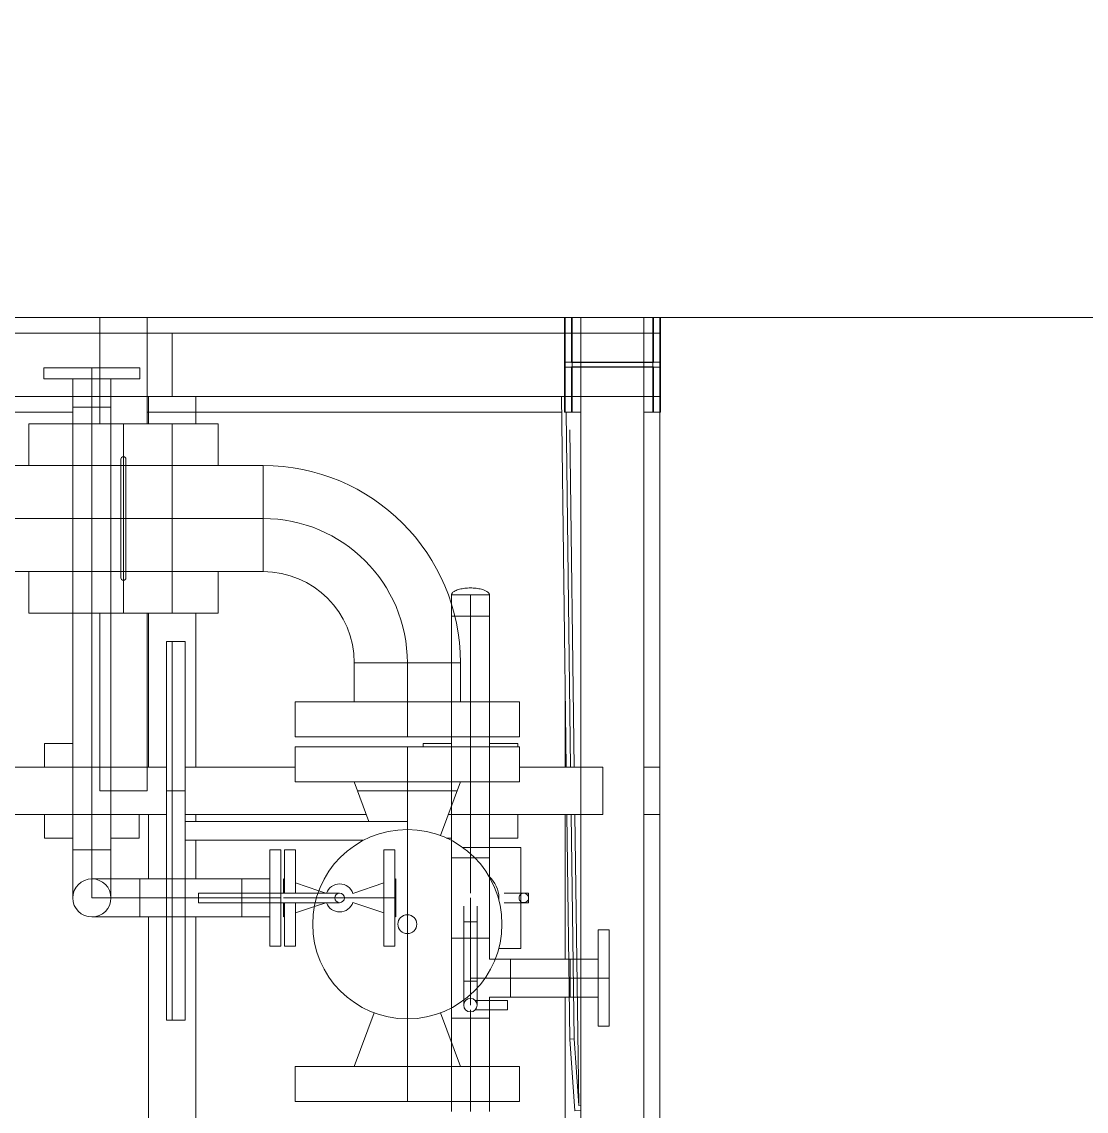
# Model space of a CAD drawing. Header units: inches. Extents: x -1128 to 651, y 96 to 845.
# Drawn here: x -1037.551 to -1036.028, y 732.406 to 733.965 of the extents above; entities that cross this region are included whole.
import ezdxf

# ---------------------------------------------------------------- set-up
doc = ezdxf.new("R2010")
doc.units = ezdxf.units.IN
doc.header["$MEASUREMENT"] = 0
doc.layers.add('EQUIPMENT LAYOUT-EMBED 1_DWG$0$DwgTemplate', color=7, linetype='Continuous')
doc.layers.add('Layout', color=6, linetype='Continuous', lineweight=18)

# ---------------------------------------------------------------- blocks, each defined once
blk = doc.blocks.new('A$C55974CAD')
at = {"layer": 'EQUIPMENT LAYOUT-EMBED 1_DWG$0$DwgTemplate', "color": 7, "lineweight": 0}
for p, q in [((61, 22.4), (61, 0)), ((60.5972, 15.0572), (60.5972, 14.854)), ((60.6813, 14.854), (60.6813, 15.0572)), ((60.7655, 15.0572), (60.7655, 14.854)), ((60.9025, 14.9), (60.9025, 14.9762)), ((60.9025, 14.9762), (60.92, 14.9762)), ((60.92, 14.9), (60.92, 14.9762)), ((60.1562, 14.9301), (60.08, 14.9301)), ((60.1562, 14.9301), (60.1562, 14.9)), ((60.1562, 14.8698), (60.1562, 14.9301)), ((60.2125, 14.9301), (60.1562, 14.9301)), ((60.2875, 14.9301), (60.2125, 14.9301)), ((60.5313, 14.9301), (60.2875, 14.9301)), ((60.8313, 14.9301), (60.5313, 14.9301)), ((60.858, 14.9301), (60.8313, 14.9301)), ((60.858, 14.9), (60.858, 14.9301)), ((60.858, 14.9301), (60.875, 14.9301)), ((60.858, 14.8875), (60.858, 14.9301)), ((60.875, 14.9301), (60.9025, 14.9301)), ((60.0498, 14.8238), (60.0498, 14.9)), ((60.08, 14.9), (60.1102, 14.9)), ((60.08, 14.8238), (60.08, 14.9)), ((60.1102, 14.9), (60.1562, 14.9)), ((60.1102, 14.9), (60.1102, 14.8238)), ((60.1562, 14.9), (60.1562, 14.9)), ((60.1562, 14.9), (60.1562, 14.9)), ((60.1562, 14.9), (60.1562, 14.8698)), ((60.1562, 14.9), (60.2125, 14.9)), ((60.2125, 14.9), (60.2875, 14.9)), ((60.2875, 14.9), (60.5313, 14.9)), ((60.5313, 14.9), (60.8313, 14.9)), ((60.8313, 14.9), (60.858, 14.9)), ((60.875, 14.9), (60.858, 14.9)), ((60.858, 14.8875), (60.858, 14.9)), ((60.858, 14.8698), (60.858, 14.8875)), ((60.858, 14.8698), (60.858, 14.8875)), ((60.92, 14.9), (60.875, 14.9)), ((60.9025, 14.8238), (60.9025, 14.9)), ((60.92, 14.8238), (60.92, 14.9)), ((60.08, 14.8698), (60.1102, 14.8698)), ((60.1102, 14.8698), (60.1562, 14.8698)), ((60.2125, 14.8698), (60.1562, 14.8698)), ((60.858, 14.8698), (60.2125, 14.8698)), ((60.858, 14.8698), (60.9025, 14.8698)), ((60.5972, 14.854), (60.5972, 14.846)), ((60.6813, 14.846), (60.6813, 14.854)), ((60.7655, 14.854), (60.7655, 14.846)), ((60.5972, 14.846), (60.5972, 14.6286)), ((60.6813, 14.6286), (60.6813, 14.846)), ((60.7655, 14.846), (60.7655, 14.6286)), ((60.08, 14.8238), (60.0498, 14.8238)), ((60.0498, 14.8238), (60.0498, 14.782)), ((60.0498, 14.8238), (60.1102, 14.8238)), ((60.08, 14.782), (60.08, 14.8238)), ((60.1102, 14.8238), (60.08, 14.8238)), ((60.08, 14.8238), (60.08, 14.8238)), ((60.08, 14.8238), (60.08, 14.8238)), ((60.1102, 14.8238), (60.1102, 14.782)), ((60.9025, 14.8238), (60.92, 14.8238)), ((59.8864, 14.782), (60.1864, 14.782)), ((59.8864, 14.782), (59.8864, 14.752)), ((60.0498, 14.782), (60.0498, 14.752)), ((60.08, 14.752), (60.08, 14.782)), ((60.1102, 14.782), (60.1102, 14.752)), ((60.1864, 14.782), (60.4864, 14.782)), ((60.4864, 14.782), (60.4864, 14.752)), ((59.8864, 14.752), (60.1864, 14.752)), ((60.0498, 14.752), (60.0498, 14.6626)), ((60.08, 14.7312), (60.08, 14.752)), ((60.1102, 14.752), (60.1102, 14.6626)), ((60.1714, 14.752), (60.1714, 14.4693)), ((60.1864, 14.752), (60.4864, 14.752)), ((60.2014, 14.752), (60.2014, 14.4)), ((60.0725, 14.7312), (60.08, 14.7312)), ((60.0725, 14.7312), (60.0725, 14.5461)), ((60.08, 14.6626), (60.08, 14.7312)), ((60.08, 14.7312), (60.0875, 14.7312)), ((60.0875, 14.7312), (60.0875, 14.5417)), ((60.0725, 14.6626), (60.0498, 14.6626)), ((60.0498, 14.6626), (60.0725, 14.6626)), ((60.0498, 14.6626), (60.0498, 14.6182)), ((60.08, 14.6626), (60.0725, 14.6626)), ((60.0725, 14.6626), (60.08, 14.6626)), ((60.0875, 14.6626), (60.08, 14.6626)), ((60.08, 14.6007), (60.08, 14.6626)), ((60.08, 14.6626), (60.0875, 14.6626)), ((60.1102, 14.6626), (60.0875, 14.6626)), ((60.0875, 14.6626), (60.1102, 14.6626)), ((60.1102, 14.6626), (60.1102, 14.6182)), ((60.5972, 14.6286), (60.7655, 14.6286)), ((60.7655, 14.6286), (60.5972, 14.6286)), ((60.6813, 14.6286), (60.6813, 14.6286)), ((60.6813, 14.6286), (60.6813, 14.6286)), ((60.0038, 14.6182), (60.0725, 14.6182)), ((60.0038, 14.6182), (60.0038, 14.6007)), ((60.0725, 14.6182), (60.08, 14.6182)), ((60.08, 14.6182), (60.0875, 14.6182)), ((60.0875, 14.6182), (60.1562, 14.6182)), ((60.1562, 14.6182), (60.1562, 14.6007)), ((60.0038, 14.6007), (60.0725, 14.6007)), ((60.0725, 14.5947), (60.0038, 14.5947)), ((60.0038, 14.5772), (60.0038, 14.5947)), ((60.0725, 14.5962), (60.0498, 14.5962)), ((60.0504, 14.5947), (60.0498, 14.5962)), ((60.0725, 14.6007), (60.08, 14.6007)), ((60.08, 14.6007), (60.0875, 14.6007)), ((60.08, 14.5441), (60.08, 14.5962)), ((60.0875, 14.6007), (60.1562, 14.6007)), ((60.1102, 14.5962), (60.0875, 14.5962)), ((60.1562, 14.5947), (60.0875, 14.5947)), ((60.1096, 14.5947), (60.1102, 14.5962)), ((60.1562, 14.5772), (60.1562, 14.5947)), ((59.7575, 14.5778), (59.7575, 14.4)), ((59.8131, 14.5778), (59.7575, 14.5778)), ((59.8131, 14.5778), (59.8131, 14.4)), ((60.0725, 14.5772), (60.0038, 14.5772)), ((60.0664, 14.5473), (60.0563, 14.5772)), ((60.1562, 14.5772), (60.0875, 14.5772)), ((60.0912, 14.5404), (60.1037, 14.5772)), ((60.2638, 14.4), (60.2638, 14.5778)), ((60.2638, 14.5778), (60.3194, 14.5778)), ((60.3194, 14.4), (60.3194, 14.5778)), ((60.3354, 14.5778), (60.3354, 14.4)), ((60.3909, 14.5778), (60.3354, 14.5778)), ((60.3909, 14.5778), (60.3909, 14.4)), ((60.0725, 14.5294), (60.0664, 14.5473)), ((60.0725, 14.5461), (60.0725, 14.5073)), ((60.08, 14.4184), (60.08, 14.5441)), ((60.0875, 14.5417), (60.0875, 14.5073)), ((60.0875, 14.5294), (60.0912, 14.5404)), ((59.8131, 14.4841), (59.8131, 14.3158)), ((59.8979, 14.4524), (59.8131, 14.4841)), ((60.0729, 14.4863), (60.0563, 14.4375)), ((60.0871, 14.4863), (60.1037, 14.4375)), ((60.2014, 14.4608), (60.2638, 14.4841)), ((60.2638, 14.4), (60.2638, 14.4841)), ((60.4527, 14.4841), (60.3909, 14.4841)), ((60.4527, 14.4841), (60.4527, 14.3158)), ((60.4527, 14.4841), (60.4527, 14.4)), ((60.0038, 14.4375), (60.08, 14.4375)), ((60.0038, 14.4375), (60.0038, 14.4199)), ((60.08, 14.4375), (60.1562, 14.4375)), ((60.1562, 14.4375), (60.1562, 14.4199)), ((60.0038, 14.4199), (60.08, 14.4199)), ((60.0504, 14.4199), (60.0498, 14.4184)), ((60.0498, 14.4184), (60.1102, 14.4184)), ((60.08, 14.4199), (60.1562, 14.4199)), ((60.1096, 14.4199), (60.1102, 14.4184)), ((60.3194, 14.4), (59.7575, 14.4)), ((59.7575, 14.4), (59.7575, 14.2222)), ((59.8131, 14.4), (59.8131, 14.2222)), ((60.1884, 14.4), (60.2014, 14.4)), ((60.2638, 14.3158), (60.2638, 14.4)), ((60.2638, 14.2222), (60.2638, 14.4)), ((60.3194, 14.2222), (60.3194, 14.4)), ((60.3354, 14.4), (60.4527, 14.4)), ((60.3354, 14.4), (60.3354, 14.2222)), ((60.3909, 14.4), (60.3909, 14.2222)), ((60.4527, 14.4), (60.4527, 14.4)), ((60.4527, 14.4), (60.4527, 14.4)), ((60.4527, 14.4), (60.4527, 14.3158)), ((59.8979, 14.3475), (59.8131, 14.3158)), ((60.179, 14.3475), (60.2638, 14.3158)), ((59.7575, 14.3301), (59.7415, 14.3301)), ((59.8131, 14.3301), (59.7575, 14.3301)), ((59.8514, 14.3301), (59.8131, 14.3301)), ((59.8131, 14.3301), (59.8131, 14.3301)), ((59.8895, 14.3301), (59.8514, 14.3301)), ((59.8895, 14.3301), (59.8895, 14.2698)), ((59.9057, 14.3301), (59.8895, 14.3301)), ((59.8895, 14.2698), (59.8895, 14.3301)), ((60.0165, 14.3301), (59.9057, 14.3301)), ((60.0165, 14.3301), (60.0165, 14.3)), ((60.1435, 14.3301), (60.0165, 14.3301)), ((60.0165, 14.3301), (60.0165, 14.2698)), ((60.1435, 14.3301), (60.1435, 14.3)), ((60.1435, 14.2698), (60.1435, 14.3301)), ((60.1712, 14.3301), (60.1435, 14.3301)), ((60.2125, 14.3301), (60.1712, 14.3301)), ((60.3194, 14.3301), (60.2125, 14.3301)), ((60.3354, 14.3301), (60.3194, 14.3301)), ((60.5268, 14.3301), (60.3354, 14.3301)), ((60.4527, 14.3158), (60.3909, 14.3158)), ((60.5268, 14.3301), (60.5268, 14.3247)), ((60.5462, 14.3301), (60.5268, 14.3301)), ((60.5268, 14.3247), (60.5268, 14.3301)), ((60.5268, 14.3247), (60.5268, 14.3)), ((60.5268, 14.2698), (60.5268, 14.3247)), ((60.5602, 14.3301), (60.5462, 14.3301)), ((60.5602, 14.3301), (60.5602, 14.3)), ((59.7415, 14.3), (59.7575, 14.3)), ((59.7575, 14.3), (59.8131, 14.3)), ((59.8131, 14.3), (59.8895, 14.3)), ((59.8895, 14.3), (59.8895, 14.3)), ((59.8895, 14.3), (59.8994, 14.3)), ((59.8994, 14.3), (59.9026, 14.3)), ((59.9101, 14.3106), (59.9179, 14.3106)), ((59.9266, 14.3), (59.9101, 14.3)), ((59.9179, 14.3106), (59.9482, 14.3106)), ((59.9482, 14.3), (59.9266, 14.3)), ((59.9482, 14.2893), (59.9482, 14.3106)), ((59.9482, 14.3106), (59.9482, 14.2893)), ((59.9482, 14.3106), (60.0419, 14.3106)), ((59.9482, 14.3), (59.9482, 14.3)), ((59.9482, 14.3), (59.9482, 14.3)), ((60.0419, 14.3), (59.9482, 14.3)), ((59.953, 14.2767), (59.953, 14.3)), ((60.0165, 14.3), (60.0165, 14.2698)), ((60.0419, 14.3106), (60.0419, 14.2893)), ((60.0419, 14.3106), (60.0419, 14.2893)), ((60.0671, 14.3106), (60.0419, 14.3106)), ((60.0419, 14.3), (60.08, 14.3)), ((60.0419, 14.3), (60.0419, 14.3)), ((60.0875, 14.3), (60.1435, 14.3)), ((60.1435, 14.3), (60.1435, 14.3)), ((60.1435, 14.3), (60.1435, 14.3)), ((60.1435, 14.3), (60.1435, 14.2698)), ((60.1435, 14.3), (60.16, 14.3)), ((60.16, 14.3), (60.2125, 14.3)), ((60.2125, 14.3), (60.3194, 14.3)), ((60.3194, 14.3), (60.3354, 14.3)), ((60.3354, 14.3), (60.3909, 14.3)), ((60.3909, 14.3), (60.5268, 14.3)), ((60.5268, 14.3), (60.5602, 14.3)), ((60.5268, 14.3), (60.5268, 14.3)), ((60.5268, 14.3), (60.5268, 14.2698)), ((60.5602, 14.3), (60.5602, 14.2698)), ((59.9026, 14.241), (59.9026, 14.2924)), ((59.9372, 14.2893), (59.9101, 14.2893)), ((59.9176, 14.2893), (59.9176, 14.2924)), ((59.9176, 14.241), (59.9176, 14.2893)), ((59.9482, 14.2893), (59.9372, 14.2893)), ((59.9482, 14.2893), (60.0419, 14.2893)), ((60.0671, 14.2893), (60.0419, 14.2893)), ((59.7575, 14.2698), (59.7415, 14.2698)), ((59.8131, 14.2698), (59.7575, 14.2698)), ((59.8895, 14.2698), (59.8131, 14.2698)), ((59.9026, 14.2698), (59.8895, 14.2698)), ((59.9176, 14.2698), (59.9026, 14.2698)), ((59.9228, 14.2698), (59.9176, 14.2698)), ((59.9228, 14.2698), (59.9228, 14.2365)), ((59.953, 14.2365), (59.953, 14.2767)), ((60.0165, 14.2698), (59.9832, 14.2698)), ((59.9832, 14.2698), (59.9832, 14.2605)), ((60.1435, 14.2698), (60.0165, 14.2698)), ((60.16, 14.2698), (60.1435, 14.2698)), ((60.2125, 14.2698), (60.16, 14.2698)), ((60.3194, 14.2698), (60.2125, 14.2698)), ((60.3354, 14.2698), (60.3194, 14.2698)), ((60.3909, 14.2698), (60.3354, 14.2698)), ((60.5268, 14.2698), (60.3909, 14.2698)), ((60.5602, 14.2698), (60.5268, 14.2698)), ((59.9832, 14.2605), (59.9832, 14.2365)), ((60.0725, 14.22), (60.0725, 14.2465)), ((60.0875, 14.22), (60.0875, 14.2465)), ((59.9176, 14.241), (59.9026, 14.241)), ((59.9228, 14.2365), (59.953, 14.2365)), ((59.9832, 14.2365), (59.9228, 14.2365)), ((59.9228, 14.2365), (59.9228, 14.1434)), ((59.953, 14.2365), (59.953, 14.2365)), ((59.953, 14.2365), (59.9832, 14.2365)), ((59.953, 14.1438), (59.953, 14.2365)), ((59.9832, 14.2365), (59.9832, 14.1442)), ((59.8131, 14.2222), (59.7575, 14.2222)), ((60.0725, 14.2079), (60.0725, 14.22)), ((60.0875, 14.2079), (60.0875, 14.22)), ((60.2638, 14.2222), (60.3194, 14.2222)), ((60.3909, 14.2222), (60.3354, 14.2222)), ((60.08, 14.2079), (60.0725, 14.2079)), ((60.0875, 14.2079), (60.08, 14.2079)), ((59.9228, 14.1434), (59.9228, 14.1419)), ((59.9832, 14.1419), (59.9228, 14.1419)), ((59.9228, 14.1419), (59.953, 14.1419)), ((59.9228, 14.1419), (59.9228, 14.0975)), ((59.953, 14.1419), (59.953, 14.1438)), ((59.953, 14.08), (59.953, 14.1419)), ((59.953, 14.1419), (59.9832, 14.1419)), ((59.9832, 14.1442), (59.9832, 14.1419)), ((59.9832, 14.1419), (59.9832, 14.0975)), ((60.875, 14.151), (60.975, 14.151)), ((60.875, 14.151), (60.975, 14.151)), ((60.921, 14), (60.921, 14.15)), ((60.921, 14), (60.921, 14.15)), ((60.929, 14.15), (60.929, 14)), ((60.929, 14), (60.929, 14.15)), ((60.975, 14.139), (60.875, 14.139)), ((60.975, 14.139), (60.875, 14.139)), ((59.8768, 14.0975), (59.953, 14.0975)), ((59.8768, 14.0975), (59.8768, 14.08)), ((59.953, 14.0975), (60.0292, 14.0975)), ((60.0292, 14.0975), (60.0292, 14.08)), ((59.8768, 14.08), (59.953, 14.08)), ((59.953, 14.08), (60.0292, 14.08)), ((60.875, 14.011), (60.975, 14.011)), ((60.875, 14.011), (60.975, 14.011))]:
    blk.add_line(p, q, dxfattribs=at)
at = {"layer": 'EQUIPMENT LAYOUT-EMBED 1_DWG$0$DwgTemplate', "color": 1, "lineweight": 0}
for p, q in [((60.875, 16.3), (60.875, 14)), ((60.975, 16.3), (60.975, 14)), ((60.2125, 14.782), (60.2125, 15.835)), ((60.2875, 14.782), (60.2875, 15.7222)), ((60.85, 15.1438), (60.85, 14.9301)), ((60.25, 14.8875), (60.5313, 14.8875)), ((60.25, 14.8125), (60.25, 14.8875)), ((60.8313, 14.8875), (61, 14.8875)), ((60.0498, 14.8102), (59.4875, 14.8102)), ((60.2125, 14.8102), (60.1102, 14.8102)), ((60.25, 14.8125), (60.5313, 14.8125)), ((60.5313, 14.8102), (60.2875, 14.8102)), ((60.8313, 14.8125), (61, 14.8125)), ((60.875, 14.8102), (60.8313, 14.8102)), ((60.85, 14.8125), (60.85, 14.1555)), ((60.2125, 14.465), (60.2125, 14.752)), ((60.2875, 14.5778), (60.2875, 14.752)), ((60.0498, 14.7352), (59.4875, 14.7352)), ((60.1714, 14.7352), (60.1102, 14.7352)), ((60.2125, 14.7352), (60.2014, 14.7352)), ((60.5313, 14.7352), (60.2875, 14.7352)), ((60.875, 14.7352), (60.8313, 14.7352)), ((60.2125, 14.0904), (60.2125, 14.335)), ((60.2875, 14.0904), (60.2875, 14.2222)), ((59.9228, 14.15), (59.4875, 14.15)), ((59.7424, 14.1348), (59.8562, 14.1425)), ((60.2125, 14.1472), (59.8562, 14.1425)), ((59.8562, 14.1425), (59.8568, 14.1356)), ((60.2125, 14.15), (59.9832, 14.15)), ((60.875, 14.1558), (60.2875, 14.1482)), ((60.4272, 14.15), (60.2875, 14.15)), ((60.2875, 14.1412), (60.85, 14.1485)), ((60.8218, 14.1423), (60.2875, 14.1354)), ((60.85, 14.15), (60.85, 14.14)), ((61, 14.15), (60.85, 14.15)), ((61, 14.125), (52.3302, 14.125)), ((59.7432, 14.125), (59.7424, 14.1348)), ((59.751, 14.1284), (59.8568, 14.1356)), ((60.2125, 14.1344), (59.751, 14.1284)), ((59.7513, 14.125), (59.751, 14.1284)), ((59.8568, 14.1356), (60.2125, 14.1402)), ((60.85, 14.14), (60.9215, 14.14)), ((60.85, 14.139), (60.85, 14.125)), ((60.9215, 14.14), (60.9215, 14.01)), ((60.9285, 14.14), (61, 14.14)), ((60.9285, 14.01), (60.9285, 14.14)), ((60.2875, 14.0904), (60.2125, 14.0904)), ((61, 14.025), (49.5, 14.025)), ((60.2125, 14), (60.2125, 14.025)), ((60.2875, 14), (60.2875, 14.025)), ((60.85, 14.025), (60.85, 14.011)), ((60.9215, 14.01), (60.85, 14.01)), ((60.85, 14.01), (60.85, 14)), ((61, 14.01), (60.9285, 14.01))]:
    blk.add_line(p, q, dxfattribs=at)
at = {"layer": 'EQUIPMENT LAYOUT-EMBED 1_DWG$0$DwgTemplate', "color": 54, "lineweight": 0}
for p, q in [((61, 16.3), (61, 14)), ((61, 14), (50.6024, 14))]:
    blk.add_line(p, q, dxfattribs=at)
at = {"layer": 'EQUIPMENT LAYOUT-EMBED 1_DWG$0$DwgTemplate', "color": 3, "lineweight": 0}
for p, q in [((60.5313, 15), (60.5972, 15)), ((60.5313, 14.7), (60.5313, 15)), ((60.7655, 15), (60.8313, 15)), ((60.8313, 14.7), (60.8313, 15)), ((60.2125, 14.975), (60.175, 14.975)), ((60.175, 14.9301), (60.175, 14.975)), ((60.325, 14.975), (60.2875, 14.975)), ((60.325, 14.9301), (60.325, 14.975)), ((60.175, 14.825), (60.175, 14.8698)), ((60.5873, 14.854), (60.7753, 14.854)), ((60.7753, 14.846), (60.5873, 14.846)), ((60.2125, 14.825), (60.175, 14.825)), ((60.5313, 14.7), (60.5972, 14.7)), ((60.7655, 14.7), (60.8313, 14.7)), ((60.325, 14.375), (60.3194, 14.375)), ((60.325, 14.3301), (60.325, 14.375)), ((60.175, 14.3301), (60.175, 14.3379)), ((60.175, 14.225), (60.175, 14.2698)), ((60.325, 14.225), (60.325, 14.2698)), ((60.2125, 14.225), (60.175, 14.225)), ((60.325, 14.225), (60.3194, 14.225))]:
    blk.add_line(p, q, dxfattribs=at)
at = {"layer": 'EQUIPMENT LAYOUT-EMBED 1_DWG$0$DwgTemplate', "color": 9, "lineweight": 0}
for p, q in [((60.5313, 14.85), (60.8313, 14.85)), ((60.25, 14.752), (60.25, 14.782)), ((59.8864, 14.7727), (60.4864, 14.7727)), ((60.5313, 14.7727), (60.8313, 14.7727)), ((60.875, 14.7727), (60.975, 14.7727)), ((60.25, 14.321), (60.25, 14.479))]:
    blk.add_line(p, q, dxfattribs=at)
at = {"layer": 'EQUIPMENT LAYOUT-EMBED 1_DWG$0$DwgTemplate', "color": 5, "lineweight": 0}
for p, q in [((60.16, 14.3121), (60.16, 14.22)), ((60, 14.22), (60, 14.255)), ((60, 14.22), (60.16, 14.22)), ((60.85, 14.15), (60.85, 14.151)), ((60.85, 14.151), (60.85, 14.15)), ((60.85, 14.151), (60.875, 14.151)), ((60.85, 14.151), (60.875, 14.151)), ((60.975, 14.151), (61, 14.151)), ((60.975, 14.151), (61, 14.151)), ((60.85, 14.139), (60.85, 14.14)), ((60.85, 14.14), (60.85, 14.139)), ((60.875, 14.139), (60.85, 14.139)), ((60.875, 14.139), (60.85, 14.139)), ((61, 14.139), (60.975, 14.139)), ((61, 14.139), (60.975, 14.139)), ((60.85, 14.011), (60.875, 14.011)), ((60.85, 14.011), (60.875, 14.011)), ((60.85, 14.01), (60.85, 14.011)), ((60.85, 14.01), (60.85, 14.011)), ((60.975, 14.011), (61, 14.011)), ((60.975, 14.011), (61, 14.011)), ((60.85, 13.999), (60.85, 14)), ((60.85, 13.999), (60.85, 14)), ((61, 13.999), (60.85, 13.999)), ((61, 13.999), (60.85, 13.999)), ((61, 14), (61, 13.999)), ((61, 13.999), (61, 14))]:
    blk.add_line(p, q, dxfattribs=at)
at = {"layer": 'EQUIPMENT LAYOUT-EMBED 1_DWG$0$DwgTemplate', "color": 7, "lineweight": 0}
for centre, radius in [((60.0384, 14.4), 0.15), ((60.08, 14.5073), 0.0075), ((60.0384, 14.4), 0.015)]:
    blk.add_circle(centre, radius, dxfattribs=at)
for centre, radius, start, end in [((60.08, 14.9), 0.0302, 0, 180), ((60.08, 14.9), 0.0302, 0, 180), ((60.08, 14.9), 0.0302, 180, 270), ((60.08, 14.9), 0.0302, 270, 0), ((60.4527, 14.6286), 0.2286, 270, 0), ((60.4527, 14.6286), 0.3127, 270, 0), ((60.4527, 14.6286), 0.1445, 270, 0), ((60.08, 14.5073), 0.0222, 109.7221, 251.2587), ((60.08, 14.5073), 0.0222, 288.7413, 70.2779), ((59.9101, 14.3), 0.0107, 90, 270), ((59.9101, 14.3), 0.0107, 90, 270), ((59.9101, 14.3), 0.0107, 270, 90), ((60.08, 14.2154), 0.0075, 142.4105, 270), ((60.08, 14.2154), 0.0075, 37.5895, 142.4105), ((60.08, 14.2154), 0.0075, 270, 37.5895)]:
    blk.add_arc(centre, radius, start, end, dxfattribs=at)
at = {"layer": 'EQUIPMENT LAYOUT-EMBED 1_DWG$0$DwgTemplate', "color": 3, "lineweight": 0}
for centre, start, end in [((60.5873, 14.85), 90, 270), ((60.7753, 14.85), 270, 90)]:
    blk.add_arc(centre, 0.004, start, end, dxfattribs=at)
at = {"layer": 'EQUIPMENT LAYOUT-EMBED 1_DWG$0$DwgTemplate', "color": 5, "lineweight": 0}
for start, end in [(270, 318.7103), (266.4155, 270)]:
    blk.add_arc((60.08, 14.3), 0.045, start, end, dxfattribs=at)
at = {"layer": 'EQUIPMENT LAYOUT-EMBED 1_DWG$0$DwgTemplate', "color": 7, "lineweight": 0}
for points in [[(60.5602, 14.3301), (60.5606, 14.3301), (60.561, 14.3301), (60.5615, 14.3299)], [(60.5615, 14.3299), (60.5619, 14.3298), (60.5624, 14.3295), (60.5629, 14.3292)], [(60.5629, 14.3292), (60.5634, 14.3288), (60.564, 14.3283), (60.5646, 14.3277)], [(60.5646, 14.3277), (60.5654, 14.3267), (60.5661, 14.3255), (60.5668, 14.3241)], [(60.5708, 14.3088), (60.5711, 14.306), (60.5713, 14.303), (60.5713, 14.3)], [(60.5708, 14.2911), (60.5711, 14.294), (60.5713, 14.297), (60.5713, 14.3)], [(60.5602, 14.2698), (60.5606, 14.2698), (60.561, 14.2699), (60.5615, 14.27)], [(60.5615, 14.27), (60.5619, 14.2702), (60.5624, 14.2704), (60.5629, 14.2707)], [(60.5629, 14.2707), (60.5634, 14.2711), (60.564, 14.2716), (60.5646, 14.2723)], [(60.5646, 14.2723), (60.5654, 14.2732), (60.5661, 14.2744), (60.5668, 14.2759)]]:
    blk.add_open_spline(points, degree=3, dxfattribs=at)
for points in [[(60.5668, 14.3241), (60.5678, 14.3222), (60.5686, 14.3199), (60.5693, 14.3173), (60.5699, 14.3147), (60.5704, 14.3118), (60.5708, 14.3088)], [(60.5668, 14.2759), (60.5678, 14.2778), (60.5686, 14.2801), (60.5693, 14.2827), (60.5699, 14.2852), (60.5704, 14.2881), (60.5708, 14.2911)]]:
    blk.add_open_spline(points, degree=3, knots=[0.6450805, 0.6450805, 0.6450805, 0.6450805, 0.9592397, 0.9592397, 0.9592397, 1.273399, 1.273399, 1.273399, 1.273399], dxfattribs=at)

msp = doc.modelspace()

# ---------------------------------------------------------------- linework, layer by layer
at = {"layer": 'Layout'}
msp.add_arc((-1037.9018, 732.3464), 10.83, 86.22389, 180, dxfattribs=at)

# ---------------------------------------------------------------- block references
at = {"layer": 'Layout', "xscale": 0.9025, "yscale": 0.9025, "zscale": 0.9025, "rotation": 90}
msp.add_blockref('A$C55974CAD', (-1024.0033, 678.4893), dxfattribs=at)

doc.saveas('drawing.dxf')
